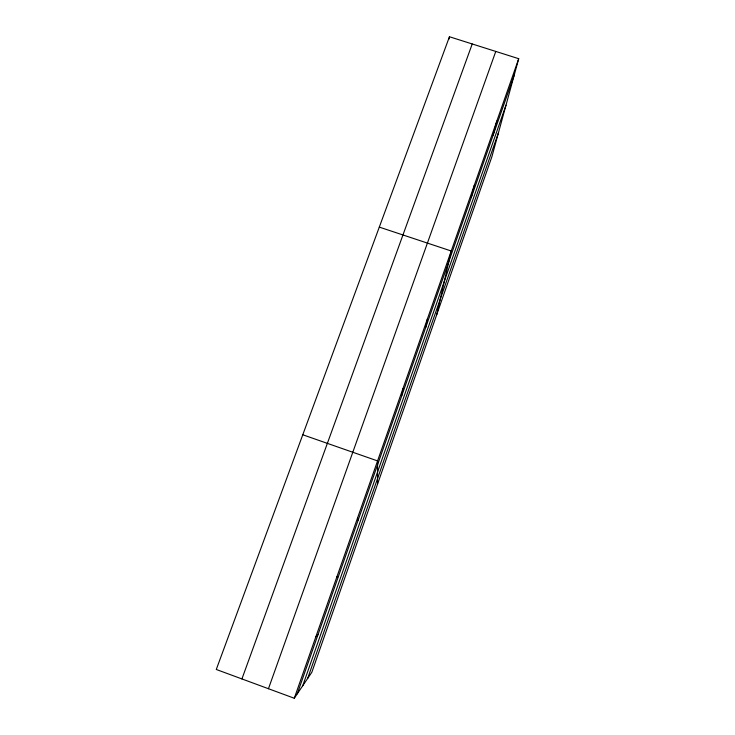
<?xml version="1.0" encoding="UTF-8"?>
<svg xmlns="http://www.w3.org/2000/svg" width="735" height="735" viewBox="0 0 735 735"><rect width="100%" height="100%" fill="white"/><g stroke="black" fill="none" stroke-linecap="round" stroke-linejoin="round"><path stroke-width="1.1" d="M377.524 484.19L377.569 460.909L302.774 434.771M449.149 38.992L449.452 36.75L518.717 58.699L491.899 156.693L311.842 672.259L294.285 698.25L216.283 669.475L449.452 36.75M402.008 395.108L402.863 388.843M425.74 327.406L427.402 318.907M436.719 314.681L451.235 251.002L379.306 227.106M471.245 197.642L474.369 185.064M493.056 135.424L496.86 120.981M307.653 678.46L498.431 132.824M294.285 698.25L518.717 58.699M297.252 693.858L514.279 74.896M302.737 685.737L505.983 105.206M268.45 688.713L495.776 51.432M241.925 678.929L472.228 43.971M315.875 636.74L318.044 634.571M336.933 576.718L338.348 576.663M357.495 518.12L358.184 520.095"/></g></svg>
